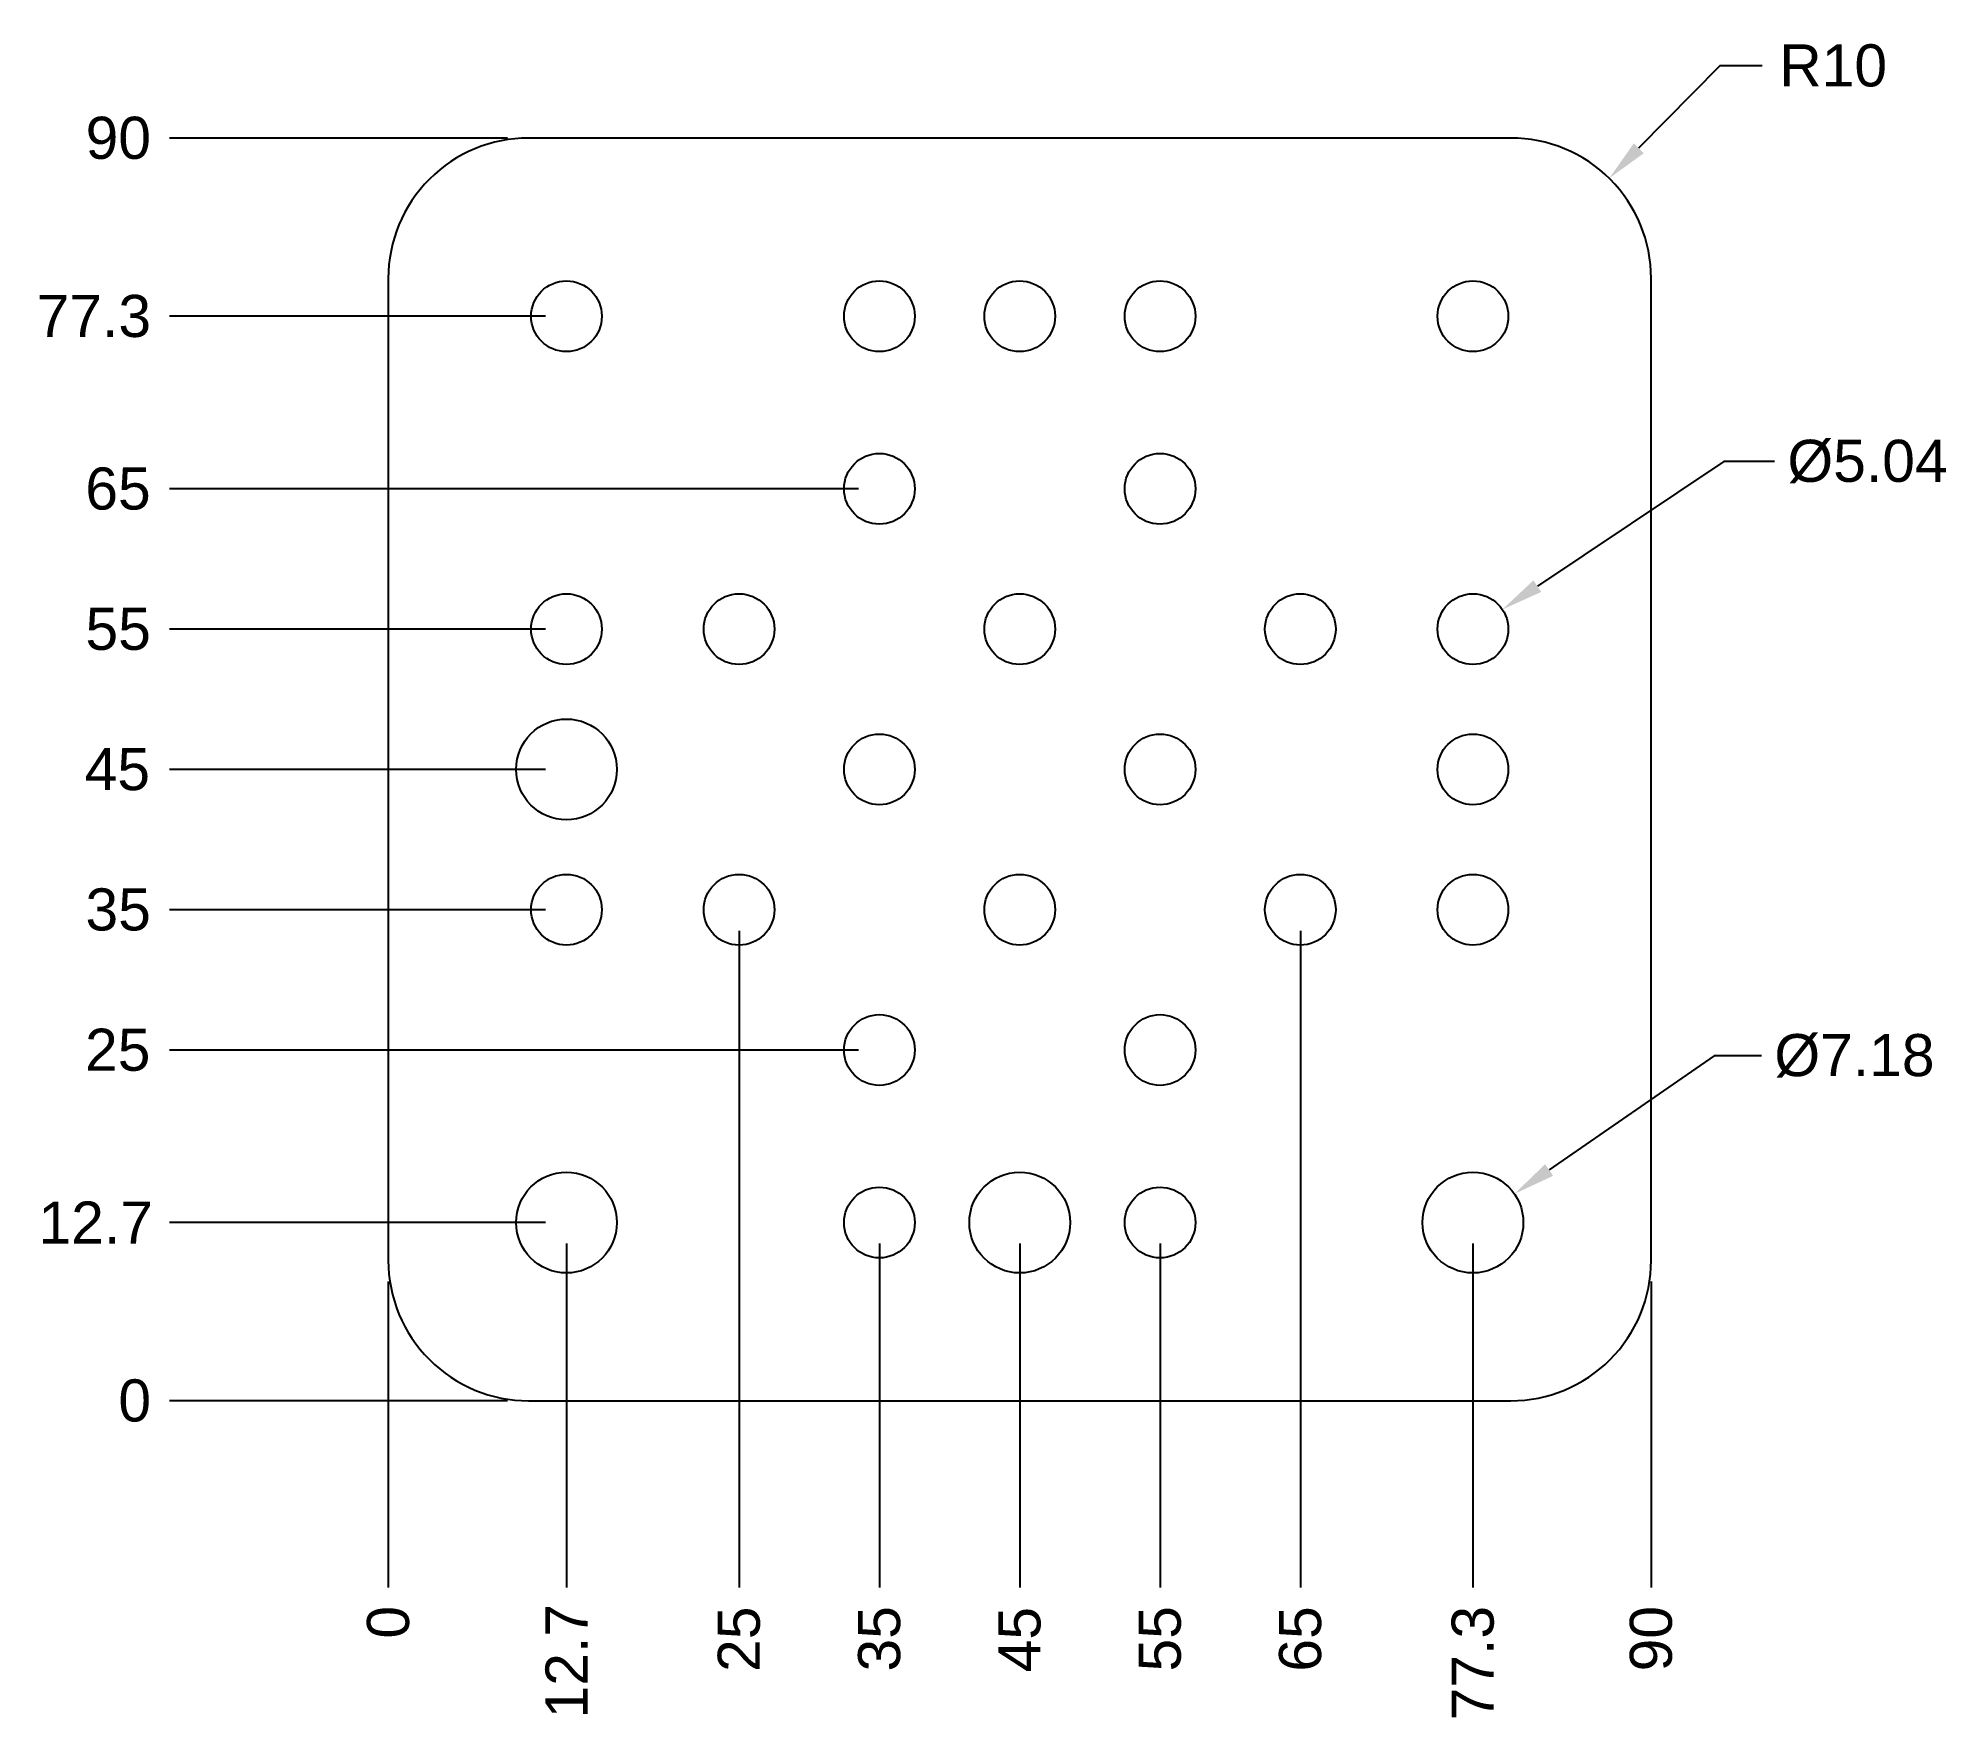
# Model space of a CAD drawing. Header units: millimetres. Extents: x -25 to 111, y -23 to 97.
import ezdxf

# ---------------------------------------------------------------- set-up
doc = ezdxf.new("R2010")
doc.units = ezdxf.units.MM
doc.layers.add('Dimensions', color=7, linetype='Continuous')
doc.layers.add('Parts', color=7, linetype='Continuous')
doc.styles.get("Standard").update_dxf_attribs({"font": 'arial.ttf'})
doc.dimstyles.new('Copy of Standard', dxfattribs={"dimtxt": 3, "dimasz": 3, "dimexe": 3, "dimexo": 1.5, "dimgap": 1.5, "dimtad": 0, "dimtoh": 1, "dimdsep": 46, "dimtxsty": 'Standard', "dimcen": 0, "dimadec": 0, "dimazin": 2, "dimtfac": 1, "dimtofl": 0, "dimtmove": 0, "dimatfit": 3, "dimfxl": 1, "dimtolj": 1, "dimtzin": 0, "dimarcsym": 0})

# ---------------------------------------------------------------- blocks, each defined once
blk = doc.blocks.new('*D1')
at = {"layer": 'Defpoints', "color": 0}
for p in [(12.7, 12.7), (0, 0), (12.7, -13.32)]:
    blk.add_point(p, dxfattribs=at)
at = {"layer": 'Dimensions', "color": 0, "lineweight": -2}
blk.add_line((12.7, 11.2), (12.7, -13.32), dxfattribs=at)
at = {"layer": 'Dimensions', "color": 0, "insert": (12.7, -18.57), "char_height": 3, "attachment_point": 5, "rotation": 90}
blk.add_mtext('\\A1;12.7', dxfattribs=at)
blk = doc.blocks.new('*D2')
at = {"layer": 'Defpoints', "color": 0}
for p in [(25, 35), (0, 0), (25, -13.32)]:
    blk.add_point(p, dxfattribs=at)
at = {"layer": 'Dimensions', "color": 0, "lineweight": -2}
blk.add_line((25, 33.5), (25, -13.32), dxfattribs=at)
at = {"layer": 'Dimensions', "color": 0, "insert": (25, -17), "char_height": 3, "attachment_point": 5, "rotation": 90}
blk.add_mtext('\\A1;25', dxfattribs=at)
blk = doc.blocks.new('*D3')
at = {"layer": 'Defpoints', "color": 0}
for p in [(35, 12.7), (0, 0), (35, -13.32)]:
    blk.add_point(p, dxfattribs=at)
at = {"layer": 'Dimensions', "color": 0, "lineweight": -2}
blk.add_line((35, 11.2), (35, -13.32), dxfattribs=at)
at = {"layer": 'Dimensions', "color": 0, "insert": (35, -16.97), "char_height": 3, "attachment_point": 5, "rotation": 90}
blk.add_mtext('\\A1;35', dxfattribs=at)
blk = doc.blocks.new('*D4')
at = {"layer": 'Defpoints', "color": 0}
for p in [(45, 12.7), (0, 0), (45, -13.32)]:
    blk.add_point(p, dxfattribs=at)
at = {"layer": 'Dimensions', "color": 0, "lineweight": -2}
blk.add_line((45, 11.2), (45, -13.32), dxfattribs=at)
at = {"layer": 'Dimensions', "color": 0, "insert": (45, -17.03), "char_height": 3, "attachment_point": 5, "rotation": 90}
blk.add_mtext('\\A1;45', dxfattribs=at)
blk = doc.blocks.new('*D5')
at = {"layer": 'Defpoints', "color": 0}
for p in [(55, 12.7), (0, 0), (55, -13.32)]:
    blk.add_point(p, dxfattribs=at)
at = {"layer": 'Dimensions', "color": 0, "lineweight": -2}
blk.add_line((55, 11.2), (55, -13.32), dxfattribs=at)
at = {"layer": 'Dimensions', "color": 0, "insert": (55, -16.97), "char_height": 3, "attachment_point": 5, "rotation": 90}
blk.add_mtext('\\A1;55', dxfattribs=at)
blk = doc.blocks.new('*D6')
at = {"layer": 'Defpoints', "color": 0}
for p in [(12.7, 12.7), (0, 0), (12.7, -13.32)]:
    blk.add_point(p, dxfattribs=at)
at = {"layer": 'Dimensions', "color": 0, "lineweight": -2}
blk.add_line((12.7, 11.2), (12.7, -13.32), dxfattribs=at)
at = {"layer": 'Dimensions', "color": 0, "insert": (12.7, -18.57), "char_height": 3, "attachment_point": 5, "rotation": 90}
blk.add_mtext('\\A1;12.7', dxfattribs=at)
blk = doc.blocks.new('*D7')
at = {"layer": 'Defpoints', "color": 0}
for p in [(65, 35), (0, 0), (65, -13.32)]:
    blk.add_point(p, dxfattribs=at)
at = {"layer": 'Dimensions', "color": 0, "lineweight": -2}
blk.add_line((65, 33.5), (65, -13.32), dxfattribs=at)
at = {"layer": 'Dimensions', "color": 0, "insert": (65, -16.98), "char_height": 3, "attachment_point": 5, "rotation": 90}
blk.add_mtext('\\A1;65', dxfattribs=at)
blk = doc.blocks.new('*D8')
at = {"layer": 'Defpoints', "color": 0}
for p in [(-15.6, 45), (12.7, 45), (0, 0)]:
    blk.add_point(p, dxfattribs=at)
at = {"layer": 'Dimensions', "color": 0, "lineweight": -2}
blk.add_line((11.2, 45), (-15.6, 45), dxfattribs=at)
at = {"layer": 'Dimensions', "color": 0, "insert": (-19.31, 45), "char_height": 3, "attachment_point": 5}
blk.add_mtext('\\A1;45', dxfattribs=at)
blk = doc.blocks.new('*D9')
at = {"layer": 'Defpoints', "color": 0}
for p in [(87.01, 87.13), (80, 80)]:
    blk.add_point(p, dxfattribs=at)
at = {"layer": 'Dimensions', "color": 0, "lineweight": -2}
for p, q in [((94.9, 95.16), (89.11, 89.27)), ((97.9, 95.16), (94.9, 95.16))]:
    blk.add_line(p, q, dxfattribs=at)
at = {"layer": 'Dimensions', "color": 0}
blk.add_solid([(88.76, 89.62), (89.47, 88.92), (87.01, 87.13)], dxfattribs=at)
at = {"layer": 'Dimensions', "color": 0, "insert": (102.97, 95.16), "char_height": 3, "attachment_point": 5}
blk.add_mtext('\\A1;R10', dxfattribs=at)
blk = doc.blocks.new('*D10')
at = {"layer": 'Defpoints', "color": 0}
for p in [(77.3, 12.7), (0, 0), (77.3, -13.32)]:
    blk.add_point(p, dxfattribs=at)
at = {"layer": 'Dimensions', "color": 0, "lineweight": -2}
blk.add_line((77.3, 11.2), (77.3, -13.32), dxfattribs=at)
at = {"layer": 'Dimensions', "color": 0, "insert": (77.3, -18.7), "char_height": 3, "attachment_point": 5, "rotation": 90}
blk.add_mtext('\\A1;77.3', dxfattribs=at)
blk = doc.blocks.new('*D11')
at = {"layer": 'Defpoints', "color": 0}
for p in [(0, 10), (0, 0), (0, -13.32)]:
    blk.add_point(p, dxfattribs=at)
at = {"layer": 'Dimensions', "color": 0, "lineweight": -2}
blk.add_line((0, 8.5), (0, -13.32), dxfattribs=at)
at = {"layer": 'Dimensions', "color": 0, "insert": (0, -15.79), "char_height": 3, "attachment_point": 5, "rotation": 90}
blk.add_mtext('\\A1;0', dxfattribs=at)
blk = doc.blocks.new('*D12')
at = {"layer": 'Defpoints', "color": 0}
for p in [(90, 10), (0, 0), (90, -13.32)]:
    blk.add_point(p, dxfattribs=at)
at = {"layer": 'Dimensions', "color": 0, "lineweight": -2}
blk.add_line((90, 8.5), (90, -13.32), dxfattribs=at)
at = {"layer": 'Dimensions', "color": 0, "insert": (90, -16.96), "char_height": 3, "attachment_point": 5, "rotation": 90}
blk.add_mtext('\\A1;90', dxfattribs=at)
blk = doc.blocks.new('*D13')
at = {"layer": 'Defpoints', "color": 0}
for p in [(-15.6, 0), (0, 0), (10, 0)]:
    blk.add_point(p, dxfattribs=at)
at = {"layer": 'Dimensions', "color": 0, "lineweight": -2}
blk.add_line((8.5, 0), (-15.6, 0), dxfattribs=at)
at = {"layer": 'Dimensions', "color": 0, "insert": (-18.07, 0), "char_height": 3, "attachment_point": 5}
blk.add_mtext('\\A1;0', dxfattribs=at)
blk = doc.blocks.new('*D14')
at = {"layer": 'Defpoints', "color": 0}
for p in [(-15.6, 12.7), (12.7, 12.7), (0, 0)]:
    blk.add_point(p, dxfattribs=at)
at = {"layer": 'Dimensions', "color": 0, "lineweight": -2}
blk.add_line((11.2, 12.7), (-15.6, 12.7), dxfattribs=at)
at = {"layer": 'Dimensions', "color": 0, "insert": (-20.85, 12.7), "char_height": 3, "attachment_point": 5}
blk.add_mtext('\\A1;12.7', dxfattribs=at)
blk = doc.blocks.new('*D15')
at = {"layer": 'Defpoints', "color": 0}
for p in [(-15.6, 35), (12.7, 35), (0, 0)]:
    blk.add_point(p, dxfattribs=at)
at = {"layer": 'Dimensions', "color": 0, "lineweight": -2}
blk.add_line((11.2, 35), (-15.6, 35), dxfattribs=at)
at = {"layer": 'Dimensions', "color": 0, "insert": (-19.25, 35), "char_height": 3, "attachment_point": 5}
blk.add_mtext('\\A1;35', dxfattribs=at)
blk = doc.blocks.new('*D16')
at = {"layer": 'Defpoints', "color": 0}
for p in [(-15.6, 25), (35, 25), (0, 0)]:
    blk.add_point(p, dxfattribs=at)
at = {"layer": 'Dimensions', "color": 0, "lineweight": -2}
blk.add_line((33.5, 25), (-15.6, 25), dxfattribs=at)
at = {"layer": 'Dimensions', "color": 0, "insert": (-19.28, 25), "char_height": 3, "attachment_point": 5}
blk.add_mtext('\\A1;25', dxfattribs=at)
blk = doc.blocks.new('*D17')
at = {"layer": 'Defpoints', "color": 0}
for p in [(-15.6, 55), (12.7, 55), (0, 0)]:
    blk.add_point(p, dxfattribs=at)
at = {"layer": 'Dimensions', "color": 0, "lineweight": -2}
blk.add_line((11.2, 55), (-15.6, 55), dxfattribs=at)
at = {"layer": 'Dimensions', "color": 0, "insert": (-19.25, 55), "char_height": 3, "attachment_point": 5}
blk.add_mtext('\\A1;55', dxfattribs=at)
blk = doc.blocks.new('*D18')
at = {"layer": 'Defpoints', "color": 0}
for p in [(-15.6, 65), (35, 65), (0, 0)]:
    blk.add_point(p, dxfattribs=at)
at = {"layer": 'Dimensions', "color": 0, "lineweight": -2}
blk.add_line((33.5, 65), (-15.6, 65), dxfattribs=at)
at = {"layer": 'Dimensions', "color": 0, "insert": (-19.26, 65), "char_height": 3, "attachment_point": 5}
blk.add_mtext('\\A1;65', dxfattribs=at)
blk = doc.blocks.new('*D19')
at = {"layer": 'Defpoints', "color": 0}
for p in [(-15.6, 77.3), (12.7, 77.3), (0, 0)]:
    blk.add_point(p, dxfattribs=at)
at = {"layer": 'Dimensions', "color": 0, "lineweight": -2}
blk.add_line((11.2, 77.3), (-15.6, 77.3), dxfattribs=at)
at = {"layer": 'Dimensions', "color": 0, "insert": (-20.98, 77.3), "char_height": 3, "attachment_point": 5}
blk.add_mtext('\\A1;77.3', dxfattribs=at)
blk = doc.blocks.new('*D20')
at = {"layer": 'Defpoints', "color": 0}
for p in [(-15.6, 90), (10, 90), (0, 0)]:
    blk.add_point(p, dxfattribs=at)
at = {"layer": 'Dimensions', "color": 0, "lineweight": -2}
blk.add_line((8.5, 90), (-15.6, 90), dxfattribs=at)
at = {"layer": 'Dimensions', "color": 0, "insert": (-19.24, 90), "char_height": 3, "attachment_point": 5}
blk.add_mtext('\\A1;90', dxfattribs=at)
blk = doc.blocks.new('*D21')
at = {"layer": 'Defpoints', "color": 0}
for p in [(79.4, 56.4), (75.2, 53.6)]:
    blk.add_point(p, dxfattribs=at)
at = {"layer": 'Dimensions', "color": 0, "lineweight": -2}
for p, q in [((95.17, 66.94), (81.89, 58.07)), ((98.8, 66.94), (95.17, 66.94))]:
    blk.add_line(p, q, dxfattribs=at)
at = {"layer": 'Dimensions', "color": 0}
blk.add_solid([(81.61, 58.48), (82.17, 57.65), (79.4, 56.4)], dxfattribs=at)
at = {"layer": 'Dimensions', "color": 0, "insert": (105.42, 66.94), "char_height": 3, "attachment_point": 5}
blk.add_mtext('\\A1;%%c5.04', dxfattribs=at)
blk = doc.blocks.new('*D22')
at = {"layer": 'Defpoints', "color": 0}
for p in [(80.25, 14.74), (74.35, 10.66)]:
    blk.add_point(p, dxfattribs=at)
at = {"layer": 'Dimensions', "color": 0, "lineweight": -2}
for p, q in [((94.49, 24.58), (82.72, 16.45)), ((97.86, 24.58), (94.49, 24.58))]:
    blk.add_line(p, q, dxfattribs=at)
at = {"layer": 'Dimensions', "color": 0}
blk.add_solid([(82.44, 16.86), (83.01, 16.03), (80.25, 14.74)], dxfattribs=at)
at = {"layer": 'Dimensions', "color": 0, "insert": (104.49, 24.58), "char_height": 3, "attachment_point": 5}
blk.add_mtext('\\A1;%%c7.18', dxfattribs=at)

msp = doc.modelspace()

# ---------------------------------------------------------------- linework, layer by layer
at = {"layer": 'Parts'}
msp.add_lwpolyline([(80, 90), (10, 90, 0.4142136), (0, 80), (0, 10, 0.4142136), (10, 0), (80, 0, 0.4142136), (90, 10), (90, 80, 0.4142136)], format="xyb", close=True, dxfattribs=at)
for centre, radius in [((12.7, 77.3), 2.52), ((35, 77.3), 2.52), ((45, 77.3), 2.52), ((55, 77.3), 2.52), ((77.3, 77.3), 2.52), ((35, 65), 2.52), ((55, 65), 2.52), ((12.7, 55), 2.52), ((25, 55), 2.52), ((45, 55), 2.52), ((65, 55), 2.52), ((77.3, 55), 2.52), ((12.7, 45), 3.59), ((35, 45), 2.52), ((55, 45), 2.52), ((77.3, 45), 2.52), ((12.7, 35), 2.52), ((25, 35), 2.52), ((45, 35), 2.52), ((65, 35), 2.52), ((77.3, 35), 2.52), ((35, 25), 2.52), ((55, 25), 2.52), ((12.7, 12.7), 3.59), ((35, 12.7), 2.52), ((45, 12.7), 3.59), ((55, 12.7), 2.52), ((77.3, 12.7), 3.59)]:
    msp.add_circle(centre, radius, dxfattribs=at)

# ---------------------------------------------------------------- dimensions: what is measured, and where the dimension line sits
at = {"layer": 'Dimensions'}
dim = msp.add_radius_dim(center=(80, 80), mpoint=(87.01, 87.131), dimstyle='Copy of Standard', dxfattribs=at)
dim.commit()
dim.dimension.update_dxf_attribs({"geometry": '*D9', "text_midpoint": (102.972, 95.155), "dimtype": 132})
for feature_location, offset, dtype, picture, middle in [((10, 90), (-25.595, 0), 0, '*D20', (-19.236, 90)), ((12.7, 77.3), (-28.295, 0), 0, '*D19', (-20.976, 77.3)), ((35, 65), (-50.595, 0), 0, '*D18', (-19.261, 65)), ((12.7, 55), (-28.295, 0), 0, '*D17', (-19.252, 55)), ((12.7, 45), (-28.295, 0), 0, '*D8', (-19.312, 45)), ((12.7, 35), (-28.295, 0), 0, '*D15', (-19.251, 35)), ((25, 35), (0, -48.318), 1, '*D2', (25, -17)), ((65, 35), (0, -48.318), 1, '*D7', (65, -16.984)), ((35, 25), (-50.595, 0), 0, '*D16', (-19.278, 25)), ((12.7, 12.7), (-28.295, 0), 0, '*D14', (-20.845, 12.7)), ((12.7, 12.7), (0, -26.018), 1, '*D1', (12.7, -18.568)), ((35, 12.7), (0, -26.018), 1, '*D3', (35, -16.973)), ((45, 12.7), (0, -26.018), 1, '*D4', (45, -17.035)), ((55, 12.7), (0, -26.018), 1, '*D5', (55, -16.975)), ((12.7, 12.7), (0, -26.018), 1, '*D6', (12.7, -18.568)), ((77.3, 12.7), (0, -26.018), 1, '*D10', (77.3, -18.698)), ((0, 10), (0, -23.317975363), 1, '*D11', (0, -15.794475363)), ((90, 10), (0, -23.318), 1, '*D12', (90, -16.958)), ((10, 0), (-25.595448166, 0), 0, '*D13', (-18.071948166, 0))]:
    dim = msp.add_ordinate_dim(feature_location=feature_location, offset=offset, dtype=dtype, origin=(0, 0), dimstyle='Copy of Standard', dxfattribs=at)
    dim.commit()
    dim.dimension.update_dxf_attribs({"geometry": picture, "text_midpoint": middle})
for p1, p2, picture, middle in [((75.205, 53.6), (79.395, 56.4), '*D21', (105.417, 66.939)), ((74.346, 10.659), (80.254, 14.741), '*D22', (104.494, 24.58))]:
    dim = msp.add_diameter_dim_2p(p1=p1, p2=p2, dimstyle='Copy of Standard', dxfattribs=at)
    dim.commit()
    dim.dimension.update_dxf_attribs({"geometry": picture, "text_midpoint": middle, "dimtype": 131})

doc.saveas('drawing.dxf')
